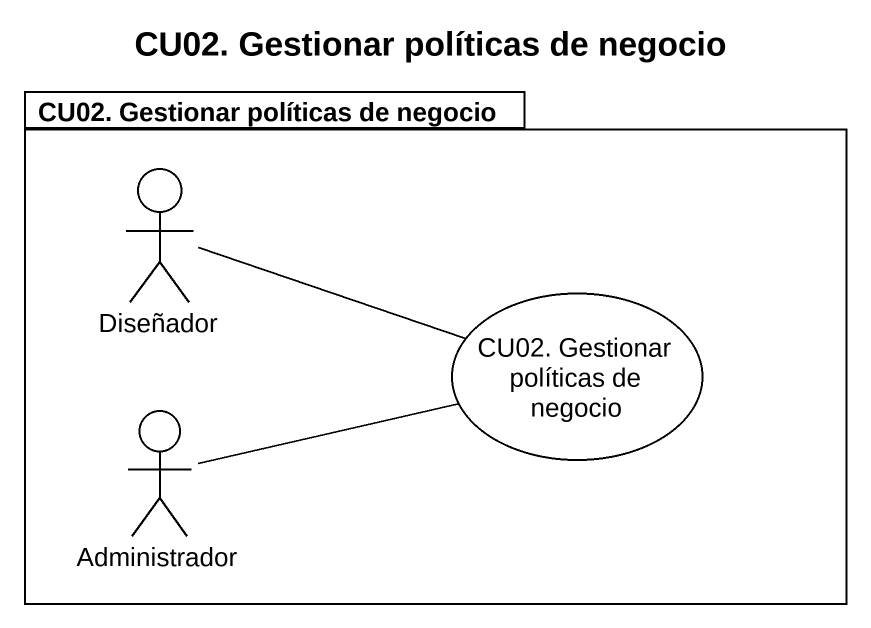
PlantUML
@startuml
title CU02. Gestionar políticas de negocio
package "CU02. Gestionar políticas de negocio" as CU02_Gestionar_políticas_de {
  actor Diseñador
  usecase "CU02. Gestionar políticas de negocio" as CU02_Gestionar_políticas_de_2
  actor Administrador
}
Diseñador -right- CU02_Gestionar_políticas_de_2
Administrador -right- CU02_Gestionar_políticas_de_2
@enduml
